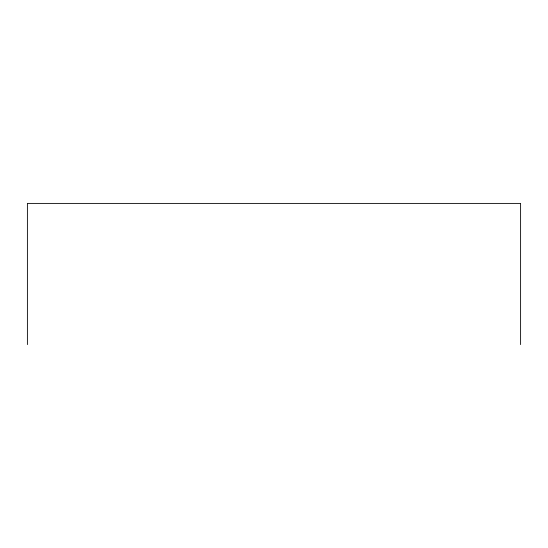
<?xml version="1.0" encoding="UTF-8"?>
<svg xmlns="http://www.w3.org/2000/svg" width="548" height="548" viewBox="0 0 548 548"><rect width="100%" height="100%" fill="white"/><g stroke="black" fill="none" stroke-linecap="round" stroke-linejoin="round"><path stroke-width="0.82" d="M520.6 344.596L520.6 203.404L27.4 203.404L27.4 344.596"/></g></svg>
